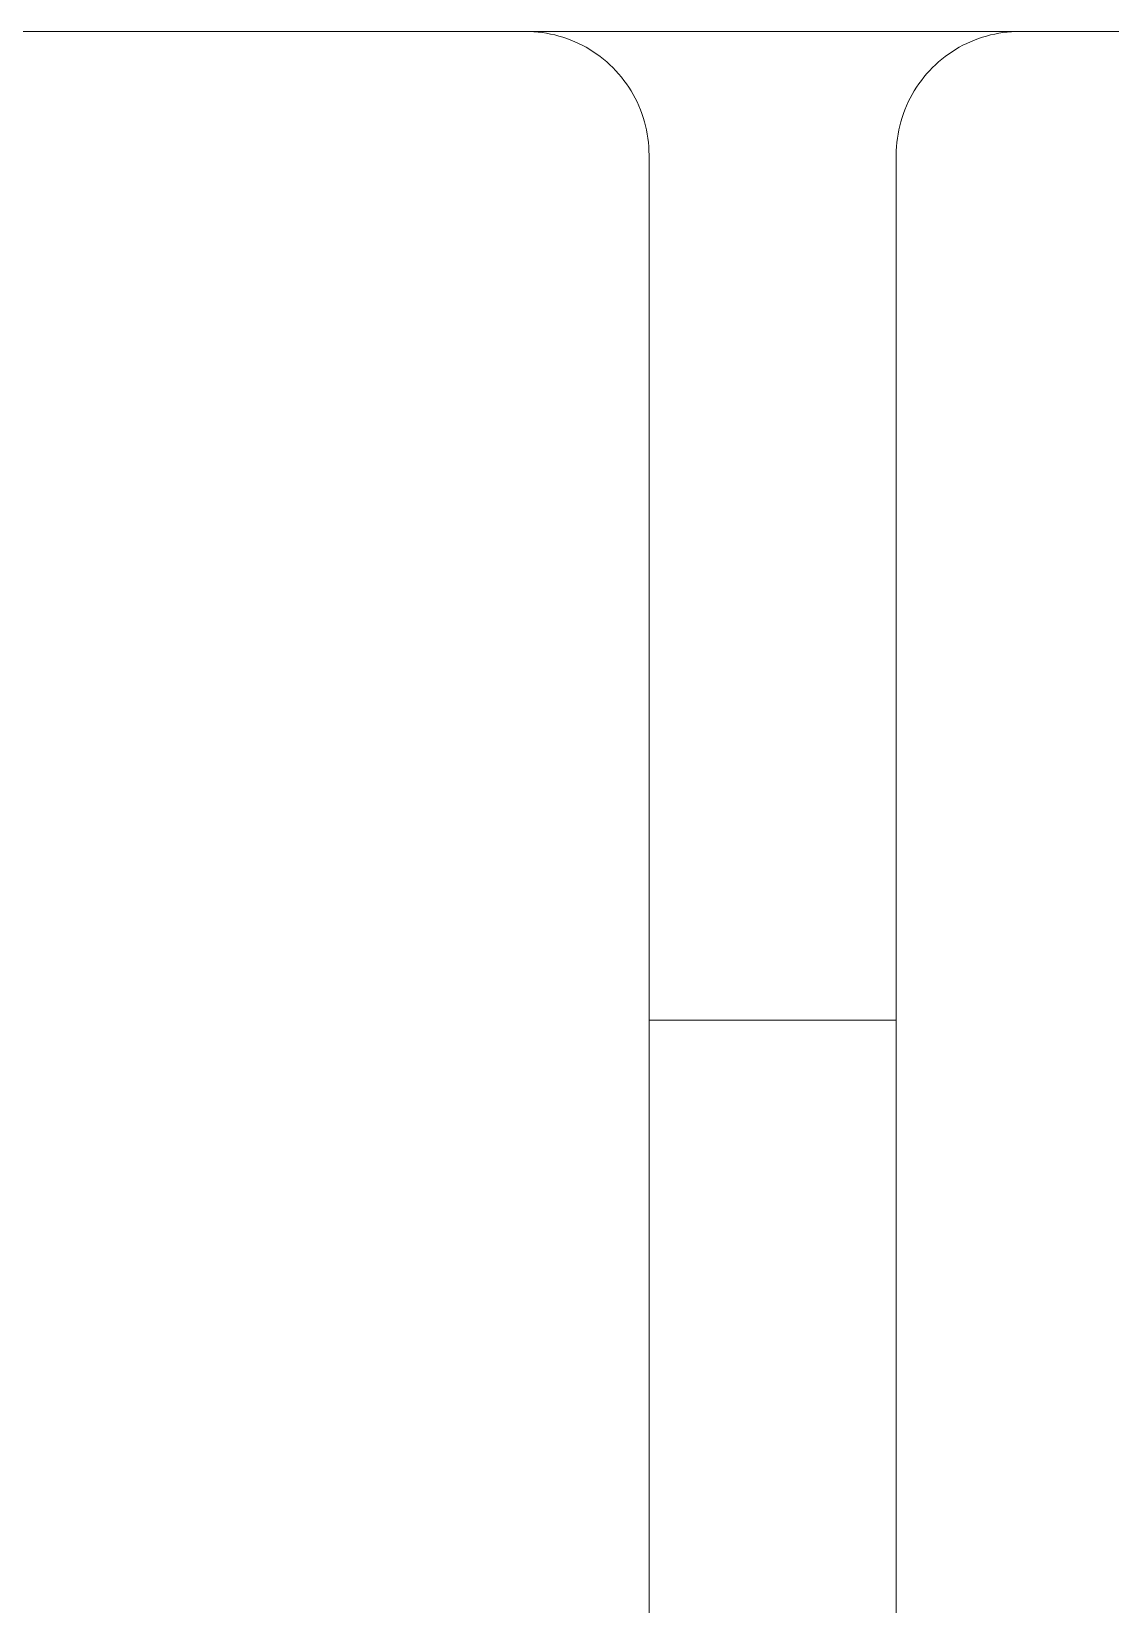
# Model space of a CAD drawing. Header units: inches. Extents: x -6 to 165, y -5 to 126.
# Drawn here: x 8.26 to 9.979, y 61.738 to 64.244 of the extents above; entities that cross this region are included whole.
import ezdxf

# ---------------------------------------------------------------- set-up
doc = ezdxf.new("R2010")
doc.units = ezdxf.units.IN
doc.layers.add('ZANO_R', color=7, linetype='Continuous', lineweight=0)

msp = doc.modelspace()

# ---------------------------------------------------------------- linework, layer by layer
at = {"layer": 'ZANO_R'}
for p, q in [((9.04682, 64.24422), (6.13245, 64.24422)), ((9.05354, 64.24411), (9.04682, 64.24422)), ((9.83011, 64.24422), (9.05119, 64.24422)), ((9.06025, 64.24376), (9.05354, 64.24411)), ((9.06695, 64.24319), (9.06025, 64.24376)), ((9.07363, 64.24239), (9.06695, 64.24319)), ((9.08027, 64.24136), (9.07363, 64.24239)), ((9.80102, 64.24136), (9.80767, 64.24239)), ((9.80767, 64.24239), (9.81434, 64.24319)), ((9.81434, 64.24319), (9.82104, 64.24376)), ((9.82104, 64.24376), (9.82776, 64.24411)), ((9.82776, 64.24411), (9.83448, 64.24422)), ((12.74884, 64.24422), (9.83448, 64.24422)), ((9.08688, 64.2401), (9.08027, 64.24136)), ((9.09344, 64.23862), (9.08688, 64.2401)), ((9.09994, 64.23692), (9.09344, 64.23862)), ((9.10639, 64.23499), (9.09994, 64.23692)), ((9.11276, 64.23285), (9.10639, 64.23499)), ((9.11906, 64.23049), (9.11276, 64.23285)), ((9.12527, 64.22792), (9.11906, 64.23049)), ((9.13139, 64.22513), (9.12527, 64.22792)), ((9.13741, 64.22214), (9.13139, 64.22513)), ((9.14333, 64.21895), (9.13741, 64.22214)), ((9.14913, 64.21555), (9.14333, 64.21895)), ((9.73217, 64.21555), (9.73797, 64.21895)), ((9.73797, 64.21895), (9.74389, 64.22214)), ((9.74389, 64.22214), (9.74991, 64.22513)), ((9.74991, 64.22513), (9.75603, 64.22792)), ((9.75603, 64.22792), (9.76224, 64.23049)), ((9.76224, 64.23049), (9.76854, 64.23285)), ((9.76854, 64.23285), (9.77491, 64.23499)), ((9.77491, 64.23499), (9.78135, 64.23692)), ((9.78135, 64.23692), (9.78786, 64.23862)), ((9.78786, 64.23862), (9.79442, 64.2401)), ((9.79442, 64.2401), (9.80102, 64.24136)), ((9.15482, 64.21196), (9.14913, 64.21555)), ((9.16037, 64.20818), (9.15482, 64.21196)), ((9.1658, 64.20421), (9.16037, 64.20818)), ((9.17109, 64.20005), (9.1658, 64.20421)), ((9.17623, 64.19572), (9.17109, 64.20005)), ((9.18122, 64.19122), (9.17623, 64.19572)), ((9.70008, 64.19122), (9.70507, 64.19572)), ((9.70507, 64.19572), (9.71021, 64.20005)), ((9.71021, 64.20005), (9.7155, 64.20421)), ((9.7155, 64.20421), (9.72092, 64.20818)), ((9.72092, 64.20818), (9.72648, 64.21196)), ((9.72648, 64.21196), (9.73217, 64.21555)), ((9.18606, 64.18655), (9.18122, 64.19122)), ((9.19073, 64.18171), (9.18606, 64.18655)), ((9.19524, 64.17672), (9.19073, 64.18171)), ((9.19957, 64.17158), (9.19524, 64.17672)), ((9.20372, 64.16629), (9.19957, 64.17158)), ((9.67758, 64.16629), (9.68173, 64.17158)), ((9.68173, 64.17158), (9.68606, 64.17672)), ((9.68606, 64.17672), (9.69057, 64.18171)), ((9.69057, 64.18171), (9.69524, 64.18655)), ((9.69524, 64.18655), (9.70008, 64.19122)), ((9.20769, 64.16086), (9.20372, 64.16629)), ((9.21147, 64.1553), (9.20769, 64.16086)), ((9.21507, 64.14962), (9.21147, 64.1553)), ((9.21846, 64.14381), (9.21507, 64.14962)), ((9.22166, 64.1379), (9.21846, 64.14381)), ((9.65964, 64.1379), (9.66284, 64.14381)), ((9.66284, 64.14381), (9.66623, 64.14962)), ((9.66623, 64.14962), (9.66982, 64.1553)), ((9.66982, 64.1553), (9.67361, 64.16086)), ((9.67361, 64.16086), (9.67758, 64.16629)), ((9.22465, 64.13188), (9.22166, 64.1379)), ((9.22743, 64.12576), (9.22465, 64.13188)), ((9.23, 64.11954), (9.22743, 64.12576)), ((9.23236, 64.11325), (9.23, 64.11954)), ((9.64894, 64.11325), (9.6513, 64.11954)), ((9.6513, 64.11954), (9.65387, 64.12576)), ((9.65387, 64.12576), (9.65665, 64.13188)), ((9.65665, 64.13188), (9.65964, 64.1379)), ((9.23451, 64.10687), (9.23236, 64.11325)), ((9.23643, 64.10043), (9.23451, 64.10687)), ((9.23813, 64.09393), (9.23643, 64.10043)), ((9.23961, 64.08737), (9.23813, 64.09393)), ((9.64168, 64.08737), (9.64316, 64.09393)), ((9.64316, 64.09393), (9.64487, 64.10043)), ((9.64487, 64.10043), (9.64679, 64.10687)), ((9.64679, 64.10687), (9.64894, 64.11325)), ((9.24087, 64.08076), (9.23961, 64.08737)), ((9.2419, 64.07412), (9.24087, 64.08076)), ((9.2427, 64.06744), (9.2419, 64.07412)), ((9.24327, 64.06074), (9.2427, 64.06744)), ((9.63802, 64.06074), (9.6386, 64.06744)), ((9.6386, 64.06744), (9.6394, 64.07412)), ((9.6394, 64.07412), (9.64043, 64.08076)), ((9.64043, 64.08076), (9.64168, 64.08737)), ((9.24362, 64.05403), (9.24327, 64.06074)), ((9.24373, 64.0473), (9.24362, 64.05403)), ((9.24373, 64.0473), (9.24373, 46.71867)), ((9.63757, 64.0473), (9.63768, 64.05403)), ((9.63757, 46.71867), (9.63757, 64.0473)), ((9.63768, 64.05403), (9.63802, 64.06074)), ((9.24373, 62.66889), (9.63757, 62.66889))]:
    msp.add_line(p, q, dxfattribs=at)

doc.saveas('drawing.dxf')
